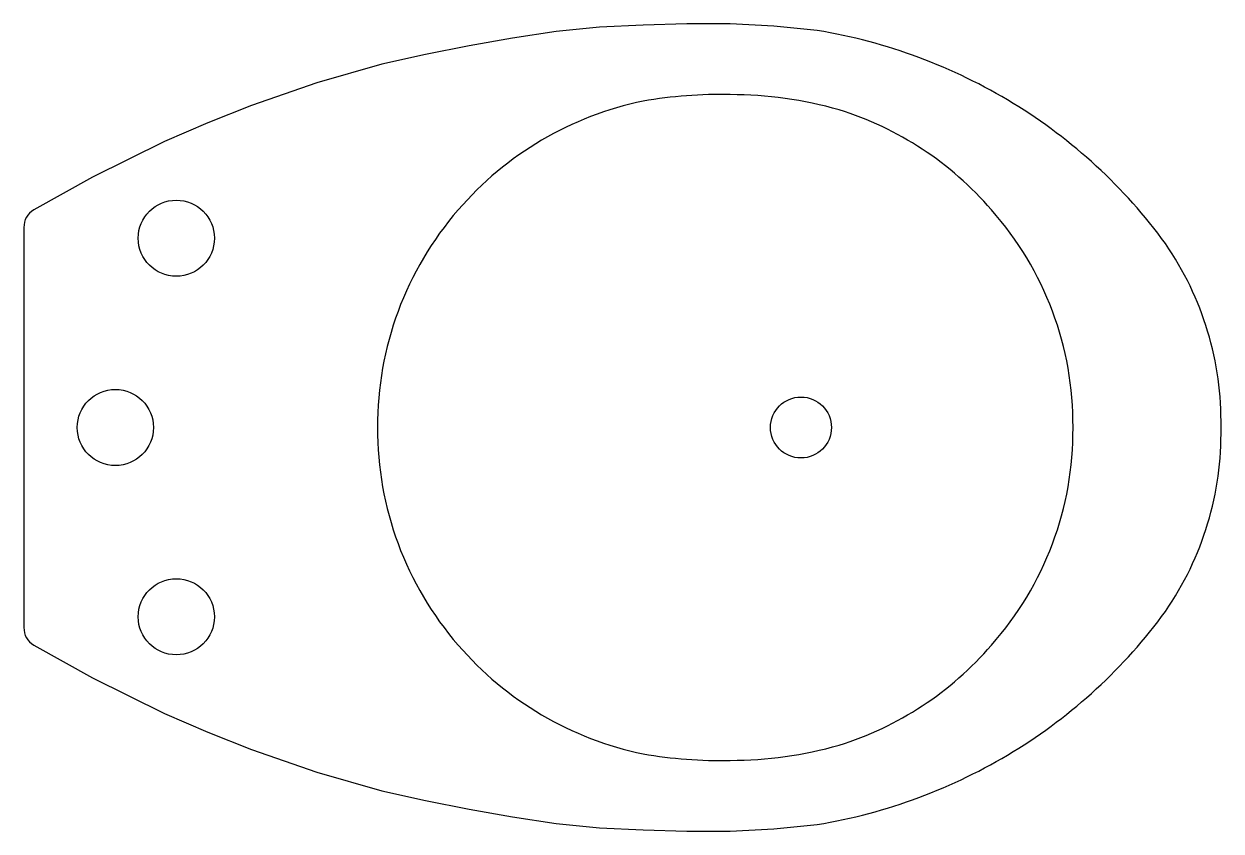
# Model space of a CAD drawing. Header units: millimetres. Extents: x -2986.73 to -2986.18, y 2975.111 to 2975.482.
import ezdxf

# ---------------------------------------------------------------- set-up
doc = ezdxf.new("R2010")
doc.units = ezdxf.units.MM
doc.header["$LTSCALE"] = 10
doc.layers.add('banheiro_louças', color=2, linetype='Continuous')

msp = doc.modelspace()

# ---------------------------------------------------------------- linework, layer by layer
at = {"layer": 'banheiro_louças'}
for p, q in [((-2986.445454936368, 2975.481801916272), (-2986.465454936368, 2975.480801916272)), ((-2986.425454936368, 2975.482301916272), (-2986.445454936368, 2975.481801916272)), ((-2986.405454936368, 2975.482301916272), (-2986.425454936368, 2975.482301916272)), ((-2986.385454936368, 2975.481301916273), (-2986.405454936368, 2975.482301916272)), ((-2986.365454936368, 2975.479301916273), (-2986.385454936368, 2975.481301916273)), ((-2986.505454936368, 2975.475801916273), (-2986.525454936368, 2975.472301916272)), ((-2986.485454936368, 2975.478801916272), (-2986.505454936368, 2975.475801916273)), ((-2986.465454936368, 2975.480801916272), (-2986.485454936368, 2975.478801916272)), ((-2986.525454936368, 2975.472301916272), (-2986.545454936368, 2975.468301916273)), ((-2986.545454936368, 2975.468301916273), (-2986.565454936368, 2975.463801916273)), ((-2986.565454936368, 2975.463801916273), (-2986.595454936368, 2975.455301916272)), ((-2986.595454936368, 2975.455301916272), (-2986.625454936368, 2975.444801916273)), ((-2986.625454936368, 2975.444801916273), (-2986.645454936368, 2975.436801916273)), ((-2986.645454936368, 2975.436801916273), (-2986.665454936368, 2975.428301916273)), ((-2986.665454936368, 2975.428301916273), (-2986.698454936368, 2975.411801916272)), ((-2986.698454936368, 2975.411801916272), (-2986.725454936368, 2975.396801916273)), ((-2986.729954936368, 2975.388801916282), (-2986.729954936368, 2975.209301916273)), ((-2986.729954936368, 2975.388801916272), (-2986.729954936368, 2975.384301916272)), ((-2986.729954936368, 2975.209301916273), (-2986.729954936368, 2975.204801916273)), ((-2986.725454936368, 2975.196801916273), (-2986.698454936368, 2975.181801916273)), ((-2986.698454936368, 2975.181801916273), (-2986.665454936368, 2975.165301916273)), ((-2986.665454936368, 2975.165301916273), (-2986.645454936368, 2975.156801916273)), ((-2986.645454936368, 2975.156801916273), (-2986.625454936368, 2975.148801916273)), ((-2986.625454936368, 2975.148801916273), (-2986.595454936368, 2975.138301916273)), ((-2986.595454936368, 2975.138301916273), (-2986.565454936368, 2975.129801916273)), ((-2986.565454936368, 2975.129801916273), (-2986.545454936368, 2975.125301916273)), ((-2986.545454936368, 2975.125301916273), (-2986.525454936368, 2975.121301916273)), ((-2986.525454936368, 2975.121301916273), (-2986.505454936368, 2975.117801916273)), ((-2986.505454936368, 2975.117801916273), (-2986.485454936368, 2975.114801916273)), ((-2986.485454936368, 2975.114801916273), (-2986.465454936368, 2975.112801916273)), ((-2986.465454936368, 2975.112801916273), (-2986.445454936368, 2975.111801916273)), ((-2986.385454936368, 2975.112301916273), (-2986.365454936368, 2975.114301916273)), ((-2986.445454936368, 2975.111801916273), (-2986.425454936368, 2975.111301916273)), ((-2986.425454936368, 2975.111301916273), (-2986.405454936368, 2975.111301916273)), ((-2986.405454936368, 2975.111301916273), (-2986.385454936368, 2975.112301916273))]:
    msp.add_line(p, q, dxfattribs=at)
for centre in [(-2986.659954936368, 2975.383801916273), (-2986.687954936368, 2975.296801916273), (-2986.659954936368, 2975.209801916273)]:
    msp.add_circle(centre, 0.01749999999998409, dxfattribs=at)
at = {"layer": 'banheiro_louças', "color": 1}
msp.add_circle((-2986.372954936368, 2975.296801916273), 0.01399999999998727, dxfattribs=at)
at = {"layer": 'banheiro_louças'}
for centre, radius, start, end in [((-2986.406691264493, 2975.230872228773), 0.2518287997598067, 58.59171031968937, 80.5755199771268), ((-2986.410408061368, 2975.247676916273), 0.2021856796911913, 88.59623316397456, 99.98207349350514), ((-2986.405624054015, 2975.266522504508), 0.1832794897895963, 74.11364780482802, 89.94713140650259), ((-2986.414517436368, 2975.296958166273), 0.1530041774601911, 101.6656597610274, 139.2654300779549), ((-2986.400171957645, 2975.298493405634), 0.1510779872597383, 40.59543071262116, 72.78330763808394), ((-2986.402574599289, 2975.237608096048), 0.2439345721313277, 36.09083157051059, 58.5924593543111), ((-2986.721142229654, 2975.389110393746), 0.008818103989759725, 119.2797462934978, 182.0047466207283), ((-2986.416601995192, 2975.297831328037), 0.1508564534586844, 139.0000755563709, 180.3909770237421), ((-2986.39627636494, 2975.298212630558), 0.1483281372101249, 359.455065001781, 41.65702543745709), ((-2986.32425126358, 2975.299354503919), 0.1443189029563723, 358.9865490768495, 34.59846916537975), ((-2986.416601995192, 2975.295772504508), 0.1508564534586835, 179.609022976258, 220.9999244436291), ((-2986.39627636494, 2975.295391201987), 0.1483281372101241, 318.3429745625429, 0.5449349982190401), ((-2986.32425126358, 2975.294249328626), 0.1443189029563715, 325.4015308346202, 1.013450923150468), ((-2986.402574599289, 2975.355995736497), 0.2439345721313287, 301.4075406456889, 323.9091684294894), ((-2986.721142229654, 2975.2044934388), 0.008818103989759216, 177.9952533792717, 240.7202537065022), ((-2986.414517436368, 2975.296645666273), 0.1530041774601911, 220.7345699220451, 258.3343402389726), ((-2986.400171957645, 2975.295110426911), 0.1510779872597388, 287.2166923619161, 319.4045692873788), ((-2986.410408061368, 2975.345926916273), 0.2021856796911913, 260.0179265064949, 271.4037668360255), ((-2986.405624054015, 2975.327081328037), 0.183279489789596, 270.0528685934974, 285.886352195172), ((-2986.406691264493, 2975.362731603773), 0.2518287997598065, 279.4244800228732, 301.4082896803106)]:
    msp.add_arc(centre, radius, start, end, dxfattribs=at)

doc.saveas('drawing.dxf')
